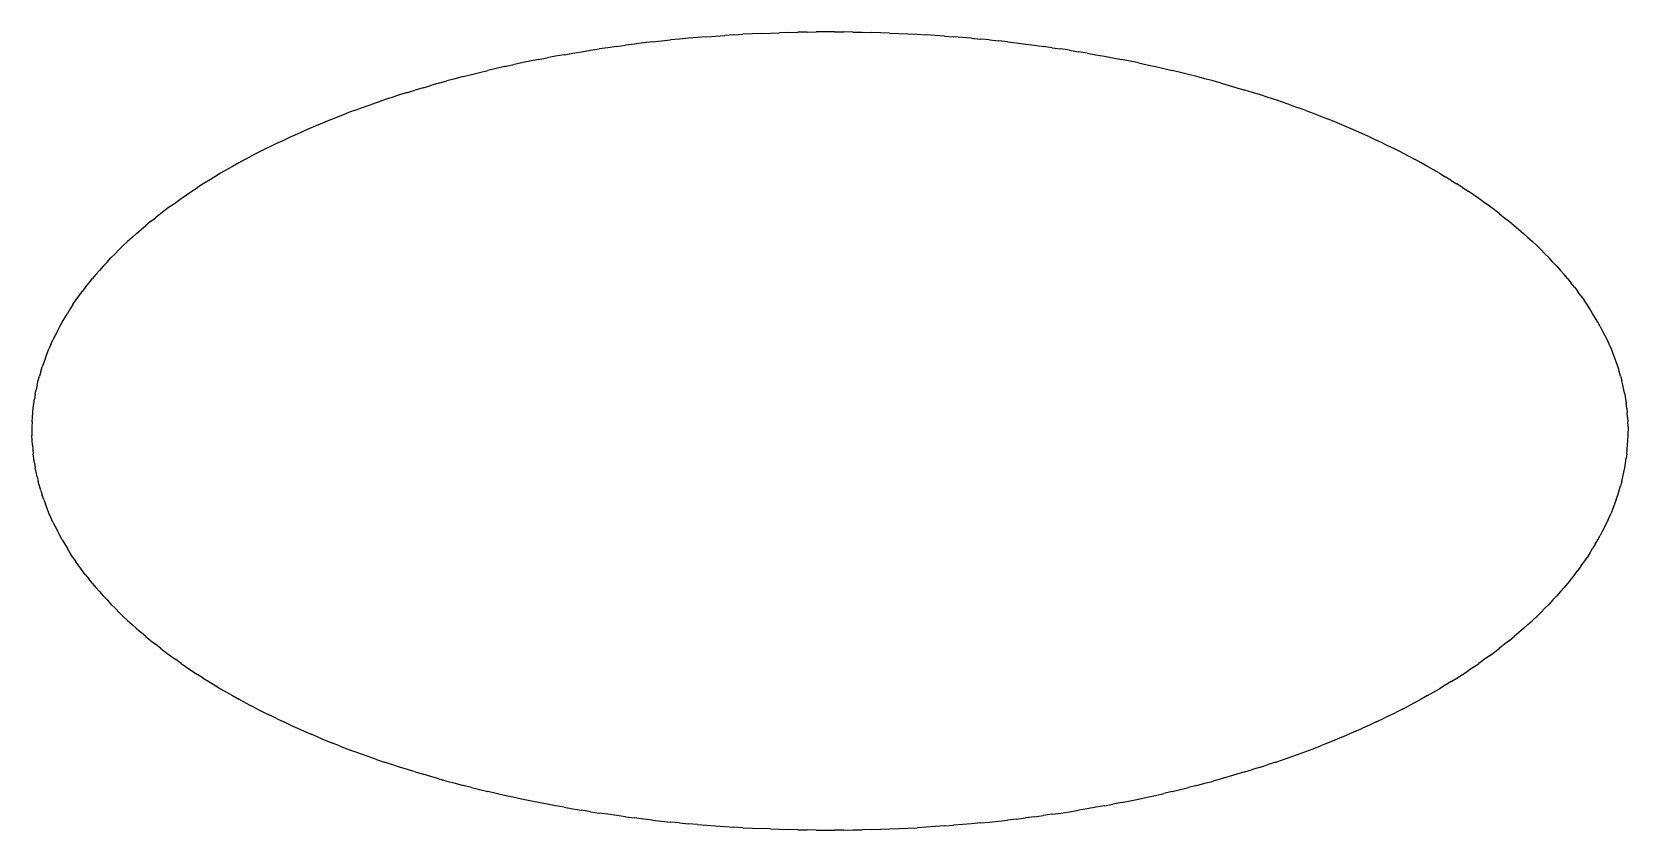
# Model space of a CAD drawing. Header units: millimetres. Extents: x 10 to 80, y 10 to 143.
# Drawn here: x 10 to 70, y 10 to 40 of the extents above; entities outside this region: 2.
import ezdxf

# ---------------------------------------------------------------- set-up
doc = ezdxf.new("R2010")
doc.units = ezdxf.units.MM
for name, color, linetype in [('Operation A', 7, 'Continuous'), ('Operation B', 5, 'Continuous'), ('Operation C', 1, 'Continuous')]:
    doc.layers.add(name, color=color, linetype=linetype)

msp = doc.modelspace()

# ---------------------------------------------------------------- linework, layer by layer
at = {"layer": 'Operation A'}
for p, q in [((33.324, 39.624), (32.988, 39.585)), ((33.324, 39.624), (33.661, 39.661)), ((33.661, 39.661), (33.999, 39.697)), ((34.338, 39.73), (33.999, 39.697)), ((34.677, 39.762), (34.338, 39.73)), ((35.017, 39.792), (34.677, 39.762)), ((35.358, 39.819), (35.017, 39.792)), ((35.358, 39.819), (35.699, 39.845)), ((35.699, 39.845), (36.041, 39.869)), ((36.384, 39.891), (36.041, 39.869)), ((36.384, 39.891), (36.727, 39.91)), ((37.07, 39.928), (36.727, 39.91)), ((37.414, 39.944), (37.07, 39.928)), ((37.414, 39.944), (37.758, 39.958)), ((37.758, 39.958), (38.103, 39.97)), ((38.447, 39.98), (38.103, 39.97)), ((38.447, 39.98), (38.792, 39.988)), ((39.137, 39.994), (38.792, 39.988)), ((39.137, 39.994), (39.482, 39.998)), ((39.827, 40), (39.482, 39.998)), ((40.173, 40), (39.827, 40)), ((40.173, 40), (40.518, 39.998)), ((40.863, 39.994), (40.518, 39.998)), ((40.863, 39.994), (41.208, 39.988)), ((41.208, 39.988), (41.553, 39.98)), ((41.897, 39.97), (41.553, 39.98)), ((42.242, 39.958), (41.897, 39.97)), ((42.242, 39.958), (42.586, 39.944)), ((42.586, 39.944), (42.93, 39.928)), ((42.93, 39.928), (43.273, 39.91)), ((43.273, 39.91), (43.616, 39.891)), ((43.959, 39.869), (43.616, 39.891)), ((44.301, 39.845), (43.959, 39.869)), ((44.301, 39.845), (44.642, 39.819)), ((44.983, 39.792), (44.642, 39.819)), ((45.323, 39.762), (44.983, 39.792)), ((45.323, 39.762), (45.662, 39.73)), ((46.001, 39.697), (45.662, 39.73)), ((46.001, 39.697), (46.339, 39.661)), ((46.676, 39.624), (46.339, 39.661)), ((46.676, 39.624), (47.012, 39.585)), ((29.04, 38.963), (29.362, 39.025)), ((29.685, 39.086), (29.362, 39.025)), ((30.01, 39.144), (29.685, 39.086)), ((30.01, 39.144), (30.336, 39.2)), ((30.336, 39.2), (30.664, 39.255)), ((30.664, 39.255), (30.993, 39.308)), ((30.993, 39.308), (31.322, 39.359)), ((31.653, 39.408), (31.322, 39.359)), ((31.986, 39.455), (31.653, 39.408)), ((31.986, 39.455), (32.319, 39.5)), ((32.653, 39.543), (32.319, 39.5)), ((32.988, 39.585), (32.653, 39.543)), ((47.012, 39.585), (47.347, 39.543)), ((47.347, 39.543), (47.681, 39.5)), ((47.681, 39.5), (48.014, 39.455)), ((48.347, 39.408), (48.014, 39.455)), ((48.347, 39.408), (48.678, 39.359)), ((49.007, 39.308), (48.678, 39.359)), ((49.007, 39.308), (49.336, 39.255)), ((49.664, 39.2), (49.336, 39.255)), ((49.664, 39.2), (49.99, 39.144)), ((49.99, 39.144), (50.315, 39.086)), ((50.315, 39.086), (50.638, 39.025)), ((50.638, 39.025), (50.96, 38.963)), ((26.211, 38.322), (26.519, 38.4)), ((26.519, 38.4), (26.828, 38.477)), ((26.828, 38.477), (27.139, 38.552)), ((27.452, 38.625), (27.139, 38.552)), ((27.766, 38.696), (27.452, 38.625)), ((27.766, 38.696), (28.082, 38.766)), ((28.4, 38.833), (28.082, 38.766)), ((28.719, 38.899), (28.4, 38.833)), ((29.04, 38.963), (28.719, 38.899)), ((51.281, 38.899), (50.96, 38.963)), ((51.6, 38.833), (51.281, 38.899)), ((51.6, 38.833), (51.918, 38.766)), ((51.918, 38.766), (52.234, 38.696)), ((52.234, 38.696), (52.548, 38.625)), ((52.548, 38.625), (52.861, 38.552)), ((53.172, 38.477), (52.861, 38.552)), ((53.481, 38.4), (53.172, 38.477)), ((53.789, 38.322), (53.481, 38.4)), ((24.112, 37.724), (24.406, 37.814)), ((24.702, 37.903), (24.406, 37.814)), ((24.702, 37.903), (25, 37.99)), ((25.3, 38.076), (25, 37.99)), ((25.3, 38.076), (25.602, 38.16)), ((25.906, 38.242), (25.602, 38.16)), ((26.211, 38.322), (25.906, 38.242)), ((54.094, 38.242), (53.789, 38.322)), ((54.398, 38.16), (54.094, 38.242)), ((54.7, 38.076), (54.398, 38.16)), ((54.7, 38.076), (55, 37.99)), ((55, 37.99), (55.298, 37.903)), ((55.298, 37.903), (55.594, 37.814)), ((55.888, 37.724), (55.594, 37.814)), ((22.394, 37.145), (22.675, 37.246)), ((22.675, 37.246), (22.958, 37.345)), ((22.958, 37.345), (23.243, 37.442)), ((23.531, 37.538), (23.243, 37.442)), ((23.82, 37.632), (23.531, 37.538)), ((24.112, 37.724), (23.82, 37.632)), ((56.18, 37.632), (55.888, 37.724)), ((56.469, 37.538), (56.18, 37.632)), ((56.757, 37.442), (56.469, 37.538)), ((57.042, 37.345), (56.757, 37.442)), ((57.325, 37.246), (57.042, 37.345)), ((57.325, 37.246), (57.606, 37.145)), ((20.76, 36.509), (21.027, 36.619)), ((21.027, 36.619), (21.295, 36.727)), ((21.295, 36.727), (21.566, 36.834)), ((21.566, 36.834), (21.84, 36.94)), ((22.116, 37.043), (21.84, 36.94)), ((22.116, 37.043), (22.394, 37.145)), ((57.884, 37.043), (57.606, 37.145)), ((57.884, 37.043), (58.16, 36.94)), ((58.16, 36.94), (58.434, 36.834)), ((58.434, 36.834), (58.705, 36.727)), ((58.973, 36.619), (58.705, 36.727)), ((59.24, 36.509), (58.973, 36.619)), ((19.469, 35.937), (19.722, 36.054)), ((19.722, 36.054), (19.977, 36.17)), ((19.977, 36.17), (20.236, 36.285)), ((20.497, 36.398), (20.236, 36.285)), ((20.76, 36.509), (20.497, 36.398)), ((59.503, 36.398), (59.24, 36.509)), ((59.764, 36.285), (59.503, 36.398)), ((60.023, 36.17), (59.764, 36.285)), ((60.278, 36.054), (60.023, 36.17)), ((60.278, 36.054), (60.531, 35.937)), ((18.484, 35.453), (18.245, 35.328)), ((18.726, 35.576), (18.484, 35.453)), ((18.971, 35.698), (18.726, 35.576)), ((19.218, 35.818), (18.971, 35.698)), ((19.218, 35.818), (19.469, 35.937)), ((60.782, 35.818), (60.531, 35.937)), ((60.782, 35.818), (61.029, 35.698)), ((61.274, 35.576), (61.029, 35.698)), ((61.516, 35.453), (61.274, 35.576)), ((61.516, 35.453), (61.755, 35.328)), ((17.317, 34.817), (17.093, 34.686)), ((17.545, 34.947), (17.317, 34.817)), ((17.775, 35.075), (17.545, 34.947)), ((18.008, 35.203), (17.775, 35.075)), ((18.008, 35.203), (18.245, 35.328)), ((61.755, 35.328), (61.992, 35.203)), ((62.225, 35.075), (61.992, 35.203)), ((62.455, 34.947), (62.225, 35.075)), ((62.683, 34.817), (62.455, 34.947)), ((62.907, 34.686), (62.683, 34.817)), ((16.438, 34.285), (16.226, 34.149)), ((16.653, 34.42), (16.438, 34.285)), ((16.871, 34.553), (16.653, 34.42)), ((17.093, 34.686), (16.871, 34.553)), ((62.907, 34.686), (63.129, 34.553)), ((63.347, 34.42), (63.129, 34.553)), ((63.347, 34.42), (63.562, 34.285)), ((63.774, 34.149), (63.562, 34.285)), ((15.409, 33.592), (15.608, 33.733)), ((15.608, 33.733), (15.811, 33.873)), ((15.811, 33.873), (16.017, 34.011)), ((16.017, 34.011), (16.226, 34.149)), ((63.774, 34.149), (63.983, 34.011)), ((64.189, 33.873), (63.983, 34.011)), ((64.392, 33.733), (64.189, 33.873)), ((64.591, 33.592), (64.392, 33.733)), ((14.461, 32.871), (14.644, 33.017)), ((14.83, 33.162), (14.644, 33.017)), ((15.02, 33.307), (14.83, 33.162)), ((15.213, 33.45), (15.02, 33.307)), ((15.213, 33.45), (15.409, 33.592)), ((64.787, 33.45), (64.591, 33.592)), ((64.98, 33.307), (64.787, 33.45)), ((65.17, 33.162), (64.98, 33.307)), ((65.17, 33.162), (65.356, 33.017)), ((65.356, 33.017), (65.539, 32.871)), ((13.764, 32.275), (13.933, 32.425)), ((13.933, 32.425), (14.106, 32.575)), ((14.106, 32.575), (14.282, 32.723)), ((14.461, 32.871), (14.282, 32.723)), ((65.539, 32.871), (65.718, 32.723)), ((65.718, 32.723), (65.894, 32.575)), ((65.894, 32.575), (66.067, 32.425)), ((66.236, 32.275), (66.067, 32.425)), ((13.123, 31.663), (13.278, 31.818)), ((13.278, 31.818), (13.436, 31.971)), ((13.599, 32.123), (13.436, 31.971)), ((13.764, 32.275), (13.599, 32.123)), ((66.236, 32.275), (66.401, 32.123)), ((66.564, 31.971), (66.401, 32.123)), ((66.564, 31.971), (66.722, 31.818)), ((66.877, 31.663), (66.722, 31.818)), ((12.679, 31.196), (12.823, 31.352)), ((12.823, 31.352), (12.971, 31.508)), ((12.971, 31.508), (13.123, 31.663)), ((66.877, 31.663), (67.029, 31.508)), ((67.177, 31.352), (67.029, 31.508)), ((67.177, 31.352), (67.321, 31.196)), ((12.137, 30.56), (12.267, 30.72)), ((12.401, 30.879), (12.267, 30.72)), ((12.538, 31.038), (12.401, 30.879)), ((12.679, 31.196), (12.538, 31.038)), ((67.321, 31.196), (67.462, 31.038)), ((67.462, 31.038), (67.599, 30.879)), ((67.733, 30.72), (67.599, 30.879)), ((67.733, 30.72), (67.863, 30.56)), ((11.655, 29.913), (11.77, 30.076)), ((11.77, 30.076), (11.889, 30.238)), ((12.011, 30.4), (11.889, 30.238)), ((12.011, 30.4), (12.137, 30.56)), ((67.989, 30.4), (67.863, 30.56)), ((67.989, 30.4), (68.111, 30.238)), ((68.23, 30.076), (68.111, 30.238)), ((68.23, 30.076), (68.345, 29.913)), ((11.233, 29.256), (11.333, 29.421)), ((11.436, 29.586), (11.333, 29.421)), ((11.544, 29.75), (11.436, 29.586)), ((11.544, 29.75), (11.655, 29.913)), ((68.456, 29.75), (68.345, 29.913)), ((68.564, 29.586), (68.456, 29.75)), ((68.667, 29.421), (68.564, 29.586)), ((68.767, 29.256), (68.667, 29.421)), ((10.956, 28.757), (11.045, 28.924)), ((11.045, 28.924), (11.137, 29.09)), ((11.137, 29.09), (11.233, 29.256)), ((68.863, 29.09), (68.767, 29.256)), ((68.955, 28.924), (68.863, 29.09)), ((68.955, 28.924), (69.044, 28.757)), ((10.714, 28.254), (10.641, 28.085)), ((10.714, 28.254), (10.791, 28.422)), ((10.872, 28.59), (10.791, 28.422)), ((10.956, 28.757), (10.872, 28.59)), ((69.044, 28.757), (69.128, 28.59)), ((69.128, 28.59), (69.209, 28.422)), ((69.209, 28.422), (69.286, 28.254)), ((69.286, 28.254), (69.359, 28.085)), ((10.507, 27.746), (10.446, 27.576)), ((10.507, 27.746), (10.572, 27.916)), ((10.572, 27.916), (10.641, 28.085)), ((69.359, 28.085), (69.428, 27.916)), ((69.428, 27.916), (69.493, 27.746)), ((69.493, 27.746), (69.554, 27.576)), ((10.24, 26.894), (10.286, 27.065)), ((10.335, 27.236), (10.286, 27.065)), ((10.335, 27.236), (10.388, 27.406)), ((10.446, 27.576), (10.388, 27.406)), ((69.554, 27.576), (69.612, 27.406)), ((69.612, 27.406), (69.665, 27.236)), ((69.714, 27.065), (69.665, 27.236)), ((69.714, 27.065), (69.76, 26.894)), ((10.127, 26.379), (10.161, 26.551)), ((10.198, 26.722), (10.161, 26.551)), ((10.198, 26.722), (10.24, 26.894)), ((69.802, 26.722), (69.76, 26.894)), ((69.839, 26.551), (69.802, 26.722)), ((69.873, 26.379), (69.839, 26.551)), ((10.032, 25.69), (10.05, 25.863)), ((10.05, 25.863), (10.071, 26.035)), ((10.071, 26.035), (10.097, 26.207)), ((10.127, 26.379), (10.097, 26.207)), ((69.873, 26.379), (69.903, 26.207)), ((69.903, 26.207), (69.929, 26.035)), ((69.95, 25.863), (69.929, 26.035)), ((69.95, 25.863), (69.968, 25.69)), ((10.008, 25.345), (10.002, 25.173)), ((10.008, 25.345), (10.018, 25.518)), ((10.018, 25.518), (10.032, 25.69)), ((69.982, 25.518), (69.968, 25.69)), ((69.982, 25.518), (69.992, 25.345)), ((69.998, 25.173), (69.992, 25.345)), ((10.002, 25.173), (10, 25)), ((10, 25), (10.002, 24.827)), ((10.008, 24.655), (10.002, 24.827)), ((10.018, 24.482), (10.008, 24.655)), ((69.982, 24.482), (69.992, 24.655)), ((69.992, 24.655), (69.998, 24.827)), ((69.998, 25.173), (70, 25)), ((69.998, 24.827), (70, 25)), ((10.018, 24.482), (10.032, 24.31)), ((10.032, 24.31), (10.05, 24.137)), ((10.071, 23.965), (10.05, 24.137)), ((69.95, 24.137), (69.929, 23.965)), ((69.95, 24.137), (69.968, 24.31)), ((69.968, 24.31), (69.982, 24.482)), ((10.097, 23.793), (10.071, 23.965)), ((10.097, 23.793), (10.127, 23.621)), ((10.161, 23.449), (10.127, 23.621)), ((10.198, 23.278), (10.161, 23.449)), ((69.802, 23.278), (69.839, 23.449)), ((69.839, 23.449), (69.873, 23.621)), ((69.873, 23.621), (69.903, 23.793)), ((69.903, 23.793), (69.929, 23.965)), ((10.198, 23.278), (10.24, 23.106)), ((10.286, 22.935), (10.24, 23.106)), ((10.335, 22.764), (10.286, 22.935)), ((69.665, 22.764), (69.714, 22.935)), ((69.76, 23.106), (69.714, 22.935)), ((69.76, 23.106), (69.802, 23.278)), ((10.335, 22.764), (10.388, 22.594)), ((10.446, 22.424), (10.388, 22.594)), ((10.446, 22.424), (10.507, 22.254)), ((10.572, 22.084), (10.507, 22.254)), ((69.493, 22.254), (69.428, 22.084)), ((69.554, 22.424), (69.493, 22.254)), ((69.554, 22.424), (69.612, 22.594)), ((69.612, 22.594), (69.665, 22.764)), ((10.641, 21.915), (10.572, 22.084)), ((10.714, 21.746), (10.641, 21.915)), ((10.791, 21.578), (10.714, 21.746)), ((69.209, 21.578), (69.286, 21.746)), ((69.286, 21.746), (69.359, 21.915)), ((69.428, 22.084), (69.359, 21.915)), ((10.791, 21.578), (10.872, 21.41)), ((10.872, 21.41), (10.956, 21.243)), ((11.045, 21.076), (10.956, 21.243)), ((11.137, 20.91), (11.045, 21.076)), ((68.863, 20.91), (68.955, 21.076)), ((69.044, 21.243), (68.955, 21.076)), ((69.128, 21.41), (69.044, 21.243)), ((69.128, 21.41), (69.209, 21.578)), ((11.137, 20.91), (11.233, 20.744)), ((11.233, 20.744), (11.333, 20.579)), ((11.436, 20.414), (11.333, 20.579)), ((11.544, 20.25), (11.436, 20.414)), ((68.564, 20.414), (68.456, 20.25)), ((68.564, 20.414), (68.667, 20.579)), ((68.767, 20.744), (68.667, 20.579)), ((68.767, 20.744), (68.863, 20.91)), ((11.544, 20.25), (11.655, 20.087)), ((11.77, 19.924), (11.655, 20.087)), ((11.889, 19.762), (11.77, 19.924)), ((68.23, 19.924), (68.111, 19.762)), ((68.23, 19.924), (68.345, 20.087)), ((68.345, 20.087), (68.456, 20.25)), ((12.011, 19.6), (11.889, 19.762)), ((12.011, 19.6), (12.137, 19.44)), ((12.267, 19.28), (12.137, 19.44)), ((12.267, 19.28), (12.401, 19.121)), ((67.733, 19.28), (67.599, 19.121)), ((67.863, 19.44), (67.733, 19.28)), ((67.989, 19.6), (67.863, 19.44)), ((67.989, 19.6), (68.111, 19.762)), ((12.538, 18.962), (12.401, 19.121)), ((12.538, 18.962), (12.679, 18.804)), ((12.679, 18.804), (12.823, 18.648)), ((12.823, 18.648), (12.971, 18.492)), ((67.177, 18.648), (67.029, 18.492)), ((67.321, 18.804), (67.177, 18.648)), ((67.462, 18.962), (67.321, 18.804)), ((67.462, 18.962), (67.599, 19.121)), ((12.971, 18.492), (13.123, 18.337)), ((13.278, 18.182), (13.123, 18.337)), ((13.278, 18.182), (13.436, 18.029)), ((13.436, 18.029), (13.599, 17.877)), ((66.564, 18.029), (66.401, 17.877)), ((66.722, 18.182), (66.564, 18.029)), ((66.722, 18.182), (66.877, 18.337)), ((66.877, 18.337), (67.029, 18.492)), ((13.599, 17.877), (13.764, 17.725)), ((13.933, 17.575), (13.764, 17.725)), ((13.933, 17.575), (14.106, 17.425)), ((14.282, 17.277), (14.106, 17.425)), ((65.894, 17.425), (65.718, 17.277)), ((66.067, 17.575), (65.894, 17.425)), ((66.236, 17.725), (66.067, 17.575)), ((66.236, 17.725), (66.401, 17.877)), ((14.282, 17.277), (14.461, 17.129)), ((14.461, 17.129), (14.644, 16.983)), ((14.83, 16.838), (14.644, 16.983)), ((14.83, 16.838), (15.02, 16.693)), ((64.98, 16.693), (65.17, 16.838)), ((65.356, 16.983), (65.17, 16.838)), ((65.539, 17.129), (65.356, 16.983)), ((65.539, 17.129), (65.718, 17.277)), ((15.02, 16.693), (15.213, 16.55)), ((15.213, 16.55), (15.409, 16.408)), ((15.608, 16.267), (15.409, 16.408)), ((15.608, 16.267), (15.811, 16.127)), ((64.189, 16.127), (64.392, 16.267)), ((64.591, 16.408), (64.392, 16.267)), ((64.787, 16.55), (64.591, 16.408)), ((64.787, 16.55), (64.98, 16.693)), ((15.811, 16.127), (16.017, 15.989)), ((16.017, 15.989), (16.226, 15.851)), ((16.438, 15.715), (16.226, 15.851)), ((16.438, 15.715), (16.653, 15.58)), ((63.347, 15.58), (63.562, 15.715)), ((63.562, 15.715), (63.774, 15.851)), ((63.774, 15.851), (63.983, 15.989)), ((64.189, 16.127), (63.983, 15.989)), ((16.653, 15.58), (16.871, 15.447)), ((16.871, 15.447), (17.093, 15.314)), ((17.093, 15.314), (17.317, 15.183)), ((17.317, 15.183), (17.545, 15.053)), ((17.545, 15.053), (17.775, 14.925)), ((62.455, 15.053), (62.225, 14.925)), ((62.455, 15.053), (62.683, 15.183)), ((62.683, 15.183), (62.907, 15.314)), ((63.129, 15.447), (62.907, 15.314)), ((63.347, 15.58), (63.129, 15.447)), ((18.008, 14.797), (17.775, 14.925)), ((18.008, 14.797), (18.245, 14.672)), ((18.484, 14.547), (18.245, 14.672)), ((18.484, 14.547), (18.726, 14.424)), ((18.726, 14.424), (18.971, 14.302)), ((61.029, 14.302), (61.274, 14.424)), ((61.516, 14.547), (61.274, 14.424)), ((61.516, 14.547), (61.755, 14.672)), ((61.992, 14.797), (61.755, 14.672)), ((62.225, 14.925), (61.992, 14.797)), ((19.218, 14.182), (18.971, 14.302)), ((19.218, 14.182), (19.469, 14.063)), ((19.722, 13.946), (19.469, 14.063)), ((19.722, 13.946), (19.977, 13.83)), ((19.977, 13.83), (20.236, 13.715)), ((59.764, 13.715), (60.023, 13.83)), ((60.278, 13.946), (60.023, 13.83)), ((60.531, 14.063), (60.278, 13.946)), ((60.531, 14.063), (60.782, 14.182)), ((61.029, 14.302), (60.782, 14.182)), ((20.236, 13.715), (20.497, 13.602)), ((20.76, 13.491), (20.497, 13.602)), ((20.76, 13.491), (21.027, 13.381)), ((21.027, 13.381), (21.295, 13.273)), ((21.566, 13.166), (21.295, 13.273)), ((58.705, 13.273), (58.434, 13.166)), ((58.973, 13.381), (58.705, 13.273)), ((59.24, 13.491), (58.973, 13.381)), ((59.24, 13.491), (59.503, 13.602)), ((59.764, 13.715), (59.503, 13.602)), ((21.566, 13.166), (21.84, 13.06)), ((21.84, 13.06), (22.116, 12.957)), ((22.394, 12.855), (22.116, 12.957)), ((22.675, 12.754), (22.394, 12.855)), ((22.958, 12.655), (22.675, 12.754)), ((22.958, 12.655), (23.243, 12.558)), ((56.757, 12.558), (57.042, 12.655)), ((57.042, 12.655), (57.325, 12.754)), ((57.325, 12.754), (57.606, 12.855)), ((57.606, 12.855), (57.884, 12.957)), ((57.884, 12.957), (58.16, 13.06)), ((58.16, 13.06), (58.434, 13.166)), ((23.531, 12.462), (23.243, 12.558)), ((23.82, 12.368), (23.531, 12.462)), ((24.112, 12.276), (23.82, 12.368)), ((24.406, 12.186), (24.112, 12.276)), ((24.406, 12.186), (24.702, 12.097)), ((25, 12.01), (24.702, 12.097)), ((25.3, 11.924), (25, 12.01)), ((55, 12.01), (54.7, 11.924)), ((55.298, 12.097), (55, 12.01)), ((55.594, 12.186), (55.298, 12.097)), ((55.594, 12.186), (55.888, 12.276)), ((56.18, 12.368), (55.888, 12.276)), ((56.18, 12.368), (56.469, 12.462)), ((56.757, 12.558), (56.469, 12.462)), ((25.3, 11.924), (25.602, 11.84)), ((25.602, 11.84), (25.906, 11.758)), ((25.906, 11.758), (26.211, 11.678)), ((26.519, 11.6), (26.211, 11.678)), ((26.519, 11.6), (26.828, 11.523)), ((26.828, 11.523), (27.139, 11.448)), ((27.452, 11.375), (27.139, 11.448)), ((52.861, 11.448), (52.548, 11.375)), ((52.861, 11.448), (53.172, 11.523)), ((53.172, 11.523), (53.481, 11.6)), ((53.789, 11.678), (53.481, 11.6)), ((53.789, 11.678), (54.094, 11.758)), ((54.094, 11.758), (54.398, 11.84)), ((54.7, 11.924), (54.398, 11.84)), ((27.766, 11.304), (27.452, 11.375)), ((28.082, 11.234), (27.766, 11.304)), ((28.4, 11.167), (28.082, 11.234)), ((28.719, 11.101), (28.4, 11.167)), ((29.04, 11.037), (28.719, 11.101)), ((29.362, 10.975), (29.04, 11.037)), ((29.685, 10.914), (29.362, 10.975)), ((30.01, 10.856), (29.685, 10.914)), ((30.01, 10.856), (30.336, 10.8)), ((49.99, 10.856), (49.664, 10.8)), ((50.315, 10.914), (49.99, 10.856)), ((50.315, 10.914), (50.638, 10.975)), ((50.96, 11.037), (50.638, 10.975)), ((50.96, 11.037), (51.281, 11.101)), ((51.281, 11.101), (51.6, 11.167)), ((51.6, 11.167), (51.918, 11.234)), ((51.918, 11.234), (52.234, 11.304)), ((52.234, 11.304), (52.548, 11.375)), ((30.336, 10.8), (30.664, 10.745)), ((30.993, 10.692), (30.664, 10.745)), ((30.993, 10.692), (31.322, 10.641)), ((31.653, 10.592), (31.322, 10.641)), ((31.986, 10.545), (31.653, 10.592)), ((32.319, 10.5), (31.986, 10.545)), ((32.319, 10.5), (32.653, 10.457)), ((32.988, 10.415), (32.653, 10.457)), ((33.324, 10.376), (32.988, 10.415)), ((33.324, 10.376), (33.661, 10.339)), ((33.661, 10.339), (33.999, 10.303)), ((34.338, 10.27), (33.999, 10.303)), ((34.338, 10.27), (34.677, 10.238)), ((35.017, 10.208), (34.677, 10.238)), ((35.017, 10.208), (35.358, 10.181)), ((44.983, 10.208), (44.642, 10.181)), ((45.323, 10.238), (44.983, 10.208)), ((45.662, 10.27), (45.323, 10.238)), ((45.662, 10.27), (46.001, 10.303)), ((46.001, 10.303), (46.339, 10.339)), ((46.339, 10.339), (46.676, 10.376)), ((47.012, 10.415), (46.676, 10.376)), ((47.012, 10.415), (47.347, 10.457)), ((47.681, 10.5), (47.347, 10.457)), ((47.681, 10.5), (48.014, 10.545)), ((48.347, 10.592), (48.014, 10.545)), ((48.347, 10.592), (48.678, 10.641)), ((48.678, 10.641), (49.007, 10.692)), ((49.007, 10.692), (49.336, 10.745)), ((49.664, 10.8), (49.336, 10.745)), ((35.358, 10.181), (35.699, 10.155)), ((35.699, 10.155), (36.041, 10.131)), ((36.041, 10.131), (36.384, 10.109)), ((36.727, 10.09), (36.384, 10.109)), ((36.727, 10.09), (37.07, 10.072)), ((37.07, 10.072), (37.414, 10.056)), ((37.758, 10.042), (37.414, 10.056)), ((37.758, 10.042), (38.103, 10.03)), ((38.103, 10.03), (38.447, 10.02)), ((38.792, 10.012), (38.447, 10.02)), ((38.792, 10.012), (39.137, 10.006)), ((39.482, 10.002), (39.137, 10.006)), ((39.482, 10.002), (39.827, 10)), ((39.827, 10), (40.173, 10)), ((40.518, 10.002), (40.173, 10)), ((40.518, 10.002), (40.863, 10.006)), ((40.863, 10.006), (41.208, 10.012)), ((41.553, 10.02), (41.208, 10.012)), ((41.553, 10.02), (41.897, 10.03)), ((41.897, 10.03), (42.242, 10.042)), ((42.242, 10.042), (42.586, 10.056)), ((42.586, 10.056), (42.93, 10.072)), ((42.93, 10.072), (43.273, 10.09)), ((43.616, 10.109), (43.273, 10.09)), ((43.959, 10.131), (43.616, 10.109)), ((44.301, 10.155), (43.959, 10.131)), ((44.301, 10.155), (44.642, 10.181))]:
    msp.add_line(p, q, dxfattribs=at)
at = {"layer": 'Operation B'}
msp.add_line((20, 120), (80, 120), dxfattribs=at)
at = {"layer": 'Operation C'}
msp.add_circle((40, 140), 3, dxfattribs=at)

doc.saveas('drawing.dxf')
